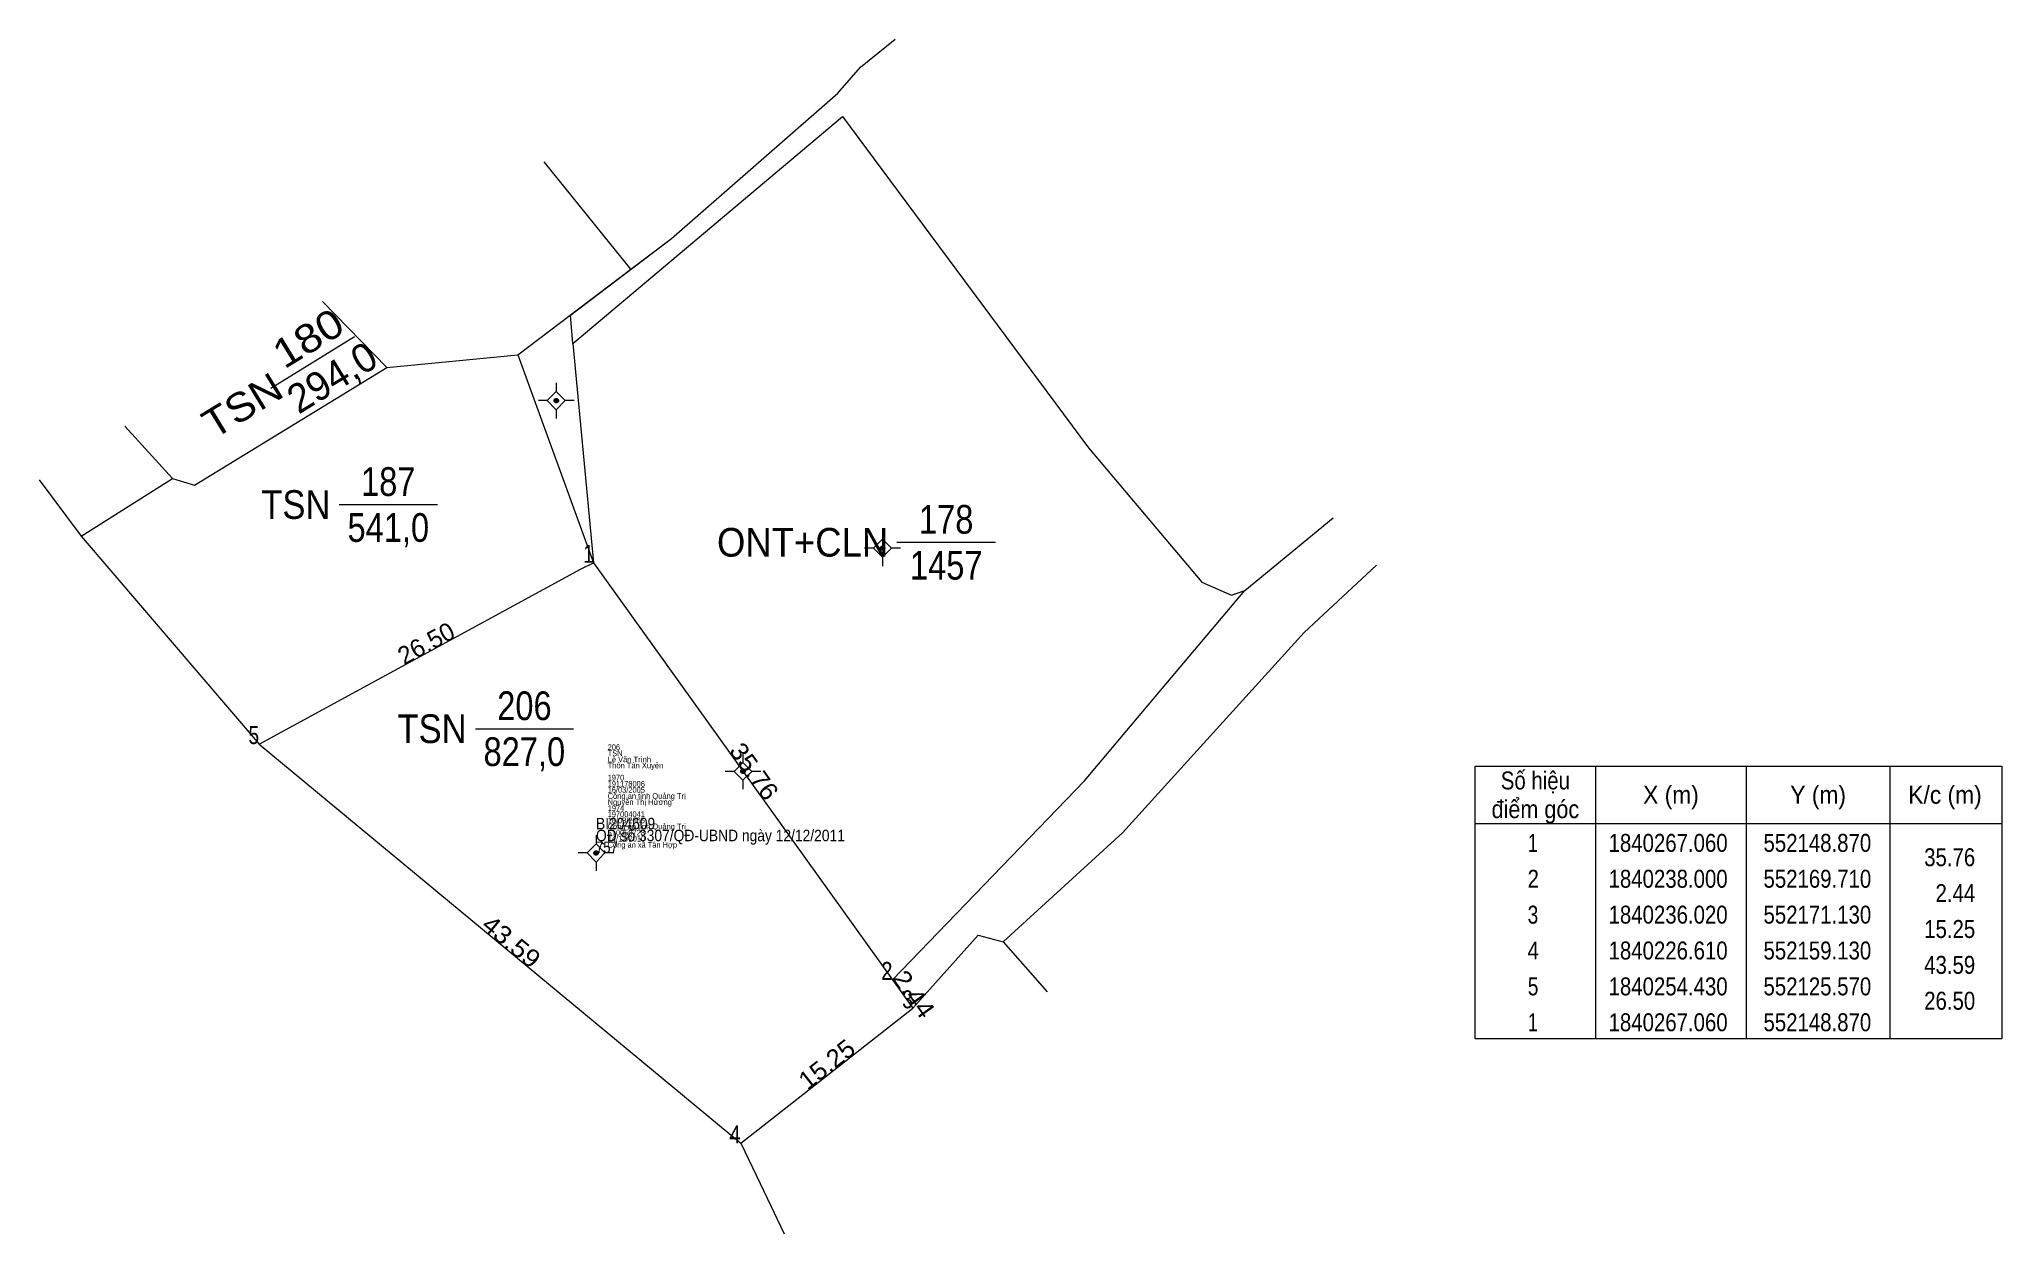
# Model space of a CAD drawing. Header units: metres. Extents: x 552110 to 552247, y 1840220 to 1840304.
import ezdxf
from ezdxf.enums import TextEntityAlignment as Align

# ---------------------------------------------------------------- set-up
doc = ezdxf.new("R2010")
doc.units = ezdxf.units.M
doc.header["$LTSCALE"] = 0.5
doc.linetypes.add('MEDIUM_DASHED', pattern=[4.5, 3, -1.5])
for name, color, linetype, lineweight in [('10', 7, 'Continuous', 13), ('11', 7, 'MEDIUM_DASHED', 13), ('13', 7, 'Continuous', 13), ('32', 7, 'Continuous', 13), ('63', 7, 'Continuous', 13)]:
    doc.layers.add(name, color=color, linetype=linetype, lineweight=lineweight)
for name, color, linetype in [('15', 7, 'Continuous'), ('16', 7, 'Continuous'), ('2', 7, 'Continuous'), ('4', 7, 'Continuous')]:
    doc.layers.add(name, color=color, linetype=linetype)

msp = doc.modelspace()

# ---------------------------------------------------------------- hatches: boundary and pattern name
at = {"layer": '11'}
for points in [[(552146.4298, 1840278.36, 1), (552146.1297, 1840278.36, 1)], [(552169.1698, 1840268.08, 1), (552168.8697, 1840268.08, 1)], [(552159.4398, 1840252.53, 1), (552159.1397, 1840252.53, 1)], [(552149.1998, 1840246.84, 1), (552148.8997, 1840246.84, 1)]]:
    msp.add_hatch(color=256, dxfattribs=at).paths.add_polyline_path(points)

# ---------------------------------------------------------------- linework, layer by layer
at = {"layer": '10'}
for p, q in [((552154.3, 1840289.65), (552164.59, 1840298.64)), ((552151.47, 1840287.51), (552145.44, 1840295)), ((552151.47, 1840287.51), (552154.3, 1840289.65)), ((552143.59, 1840281.55), (552151.47, 1840287.51)), ((552129.98, 1840285.26), (552134.47, 1840280.67)), ((552147.44, 1840282.35), (552148.87, 1840267.06)), ((552134.47, 1840280.67), (552143.59, 1840281.55)), ((552143.59, 1840281.55), (552148.87, 1840267.06)), ((552116.21, 1840276.58), (552119.54, 1840272.93)), ((552113.17, 1840268.92), (552119.54, 1840272.93)), ((552194.26, 1840265.12), (552200.41, 1840270.2)), ((552148.87, 1840267.06), (552169.71, 1840238)), ((552177.43, 1840240.66), (552180.48, 1840237.17)), ((552169.71, 1840238), (552171.13, 1840236.02)), ((552159.13, 1840226.61), (552171.13, 1840236.02))]:
    msp.add_line(p, q, dxfattribs=at)
for points in [[(552164.59, 1840298.64), (552165.9, 1840299.78), (552167.47, 1840301.6), (552169.89, 1840303.54)], [(552147.44, 1840282.35), (552166.23, 1840298.16), (552170.1, 1840292.93), (552183.38, 1840275.08), (552191.26, 1840265.72), (552193.34, 1840264.81), (552194.26, 1840265.12)], [(552147.44, 1840282.35), (552147.26, 1840284.32), (552154.3, 1840289.65)], [(552119.54, 1840272.93), (552121.08, 1840272.48), (552134.47, 1840280.67)], [(552125.57, 1840254.43), (552148.01, 1840266.63), (552148.87, 1840267.06)], [(552148.87, 1840267.06), (552154.94, 1840258.6), (552169.71, 1840238)], [(552177.43, 1840240.66), (552185.73, 1840248.25), (552198.39, 1840262.21), (552203.44, 1840266.89)], [(552169.71, 1840238), (552183.09, 1840251.87), (552188.76, 1840258.6), (552194.26, 1840265.12)], [(552171.13, 1840236.02), (552175.69, 1840241.12), (552177.43, 1840240.66)]]:
    msp.add_lwpolyline(points, dxfattribs=at)
at = {"layer": '11'}
for p, q in [((552146.28, 1840279.61), (552146.28, 1840278.99)), ((552145.65, 1840278.36), (552145.03, 1840278.36)), ((552147.53, 1840278.36), (552146.91, 1840278.36)), ((552146.28, 1840277.73), (552146.28, 1840277.11)), ((552169.02, 1840269.33), (552169.02, 1840268.71)), ((552168.39, 1840268.08), (552167.77, 1840268.08)), ((552169.02, 1840267.45), (552169.02, 1840266.83)), ((552170.27, 1840268.08), (552169.65, 1840268.08)), ((552159.29, 1840253.78), (552159.29, 1840253.15)), ((552158.67, 1840252.53), (552158.04, 1840252.53)), ((552160.54, 1840252.53), (552159.91, 1840252.53)), ((552159.29, 1840251.91), (552159.29, 1840251.28)), ((552149.05, 1840248.09), (552149.05, 1840247.47)), ((552148.43, 1840246.84), (552147.8, 1840246.84)), ((552150.3, 1840246.84), (552149.67, 1840246.84)), ((552149.05, 1840246.21), (552149.05, 1840245.59))]:
    msp.add_line(p, q, dxfattribs=at)
for points in [[(552146.28, 1840278.99), (552145.65, 1840278.36), (552146.28, 1840277.73), (552146.91, 1840278.36)], [(552169.02, 1840268.71), (552168.39, 1840268.08), (552169.02, 1840267.45), (552169.65, 1840268.08)], [(552159.29, 1840253.15), (552158.67, 1840252.53), (552159.29, 1840251.91), (552159.91, 1840252.53)], [(552149.05, 1840247.47), (552148.43, 1840246.84), (552149.05, 1840246.21), (552149.67, 1840246.84)]]:
    msp.add_lwpolyline(points, close=True, dxfattribs=at)
for centre in [(552146.2797, 1840278.36), (552169.0197, 1840268.08), (552159.2897, 1840252.53), (552149.0498, 1840246.84)]:
    msp.add_circle(centre, 0.15, dxfattribs=at)
at = {"layer": '13'}
for p, q in [((552126.39, 1840279.24), (552132.23, 1840282.82)), ((552131.15, 1840271.12), (552138.01, 1840271.12)), ((552170.02, 1840268.49), (552176.88, 1840268.49)), ((552140.64, 1840255.5), (552147.49, 1840255.5))]:
    msp.add_line(p, q, dxfattribs=at)
at = {"layer": '32'}
for p, q in [((552110.25, 1840272.83), (552113.17, 1840268.92)), ((552113.17, 1840268.92), (552125.57, 1840254.43)), ((552125.57, 1840254.43), (552159.13, 1840226.61)), ((552159.13, 1840226.61), (552160.48, 1840223.8)), ((552160.48, 1840223.8), (552162.15, 1840220.31))]:
    msp.add_line(p, q, dxfattribs=at)
at = {"layer": '63'}
for p, q in [((552218.71, 1840252.89), (552218.71, 1840233.89)), ((552229.21, 1840252.89), (552229.21, 1840233.89)), ((552239.21, 1840252.89), (552239.21, 1840233.89)), ((552210.31, 1840248.89), (552247.01, 1840248.89))]:
    msp.add_line(p, q, dxfattribs=at)
msp.add_lwpolyline([(552210.31, 1840252.89), (552247.01, 1840252.89), (552247.01, 1840233.89), (552210.31, 1840233.89)], close=True, dxfattribs=at)

# ---------------------------------------------------------------- texts
at = {"layer": '13', "width": 1.15}
msp.add_text('180', height=2, rotation=31.452, dxfattribs=at).set_placement((552129.5132, 1840281.8631), align=Align.CENTER)
at = {"layer": '13', "width": 0.85}
for s, p in [('187', (552134.57, 1840271.72)), ('178', (552173.45, 1840269.09)), ('206', (552144.06, 1840256.1))]:
    msp.add_text(s, height=2, dxfattribs=at).set_placement(p, align=Align.CENTER)
at = {"layer": '15'}
for s, width, p in [('TSN', 0.85, (552149.86, 1840253.59)), ('206', 0.85, (552149.86, 1840254.01)), ('Lê Văn Trình', 0.9, (552149.86, 1840253.16)), ('Thôn Tân Xuyên', 0.9, (552149.86, 1840252.74)), ('1970', 0.85, (552149.86, 1840251.89)), ('Công an tỉnh Quảng Trị', 0.9, (552149.86, 1840250.61)), ('191178006', 0.85, (552149.86, 1840251.46)), ('16/03/2005', 0.85, (552149.86, 1840251.04)), ('1974', 0.85, (552149.86, 1840249.76)), ('197004041', 0.85, (552149.86, 1840249.34)), ('Nguyễn Thị Hương', 0.9, (552149.86, 1840250.19)), ('510050728', 0.85, (552149.86, 1840248.06)), ('Công an tỉnh Quảng Trị', 0.9, (552149.86, 1840248.49)), ('16/03/2005', 0.85, (552149.86, 1840248.91)), ('14/12/2010', 0.9, (552149.86, 1840247.64)), ('Công an xã Tân Hợp', 0.85, (552149.86, 1840247.21))]:
    msp.add_text(s, height=0.4, dxfattribs=dict(at, width=width)).set_placement(p)
at = {"layer": '16'}
for s, width, p in [('QĐ số 3307/QĐ-UBND ngày 12/12/2011', 0.9, (552149.05, 1840247.66)), ('BI204609', 0.9, (552149.05, 1840248.49)), ('757', 0.85, (552149.05, 1840246.84))]:
    msp.add_text(s, height=0.8, dxfattribs=dict(at, width=width)).set_placement(p)
at = {"layer": '2', "width": 1.1}
msp.add_text('TSN', height=2, rotation=31.452, dxfattribs=at).set_placement((552127.4365, 1840278.7083), align=Align.RIGHT)
at = {"layer": '2'}
for s, width, p in [('TSN', 0.9, (552130.54, 1840270.12)), ('ONT+CLN', 0.95, (552169.41, 1840267.49)), ('TSN', 0.9, (552140.03, 1840254.5))]:
    msp.add_text(s, height=2, dxfattribs=dict(at, width=width)).set_placement(p, align=Align.RIGHT)
at = {"layer": '4'}
msp.add_text('294,0', height=2, rotation=31.452, dxfattribs=at).set_placement((552131.1782, 1840279.1239), align=Align.CENTER)
at = {"layer": '4', "width": 0.85}
for s, p in [('541,0', (552134.575, 1840268.52)), ('1457', (552173.455, 1840265.89)), ('827,0', (552144.055, 1840252.9))]:
    msp.add_text(s, height=2, dxfattribs=at).set_placement(p, align=Align.CENTER)
at = {"layer": '63'}
for p in [(552113.1749, 1840268.92), (552193.6949, 1840263.21), (552125.5749, 1840254.43), (552183.0949, 1840251.87), (552159.1349, 1840226.61)]:
    msp.add_text('D', height=0.01, dxfattribs=at).set_placement(p, align=Align.CENTER)
for s, width, p in [(' 1', 0.75, (552148.87, 1840267.06)), (' 5', 0.8, (552125.57, 1840254.43)), ('35.76', 0.85, (552245.16, 1840245.92)), ('2.44', 0.85, (552245.16, 1840243.42)), ('15.25', 0.85, (552245.16, 1840240.92)), (' 2', 0.85, (552169.71, 1840238)), ('43.59', 0.85, (552245.16, 1840238.42)), (' 3', 0.8, (552171.13, 1840236.02)), ('26.50', 0.85, (552245.16, 1840235.92)), (' 4', 0.85, (552159.13, 1840226.61))]:
    msp.add_text(s, height=1.25, dxfattribs=dict(at, width=width)).set_placement(p, align=Align.RIGHT)
msp.add_text('26.50', height=1.25, rotation=28.46, dxfattribs=at).set_placement((552137.5122, 1840260.8957), align=Align.CENTER)
for s, rotation, width, p in [('35.76', 305.646, 1.05, (552159.5565, 1840252.1642)), ('43.59', 320.343, 1.1, (552142.7511, 1840240.1852)), ('2.44', 305.647, 1.1, (552170.6835, 1840236.6392)), ('15.25', 38.102, 1.05, (552165.5143, 1840231.6271))]:
    msp.add_text(s, height=1.25, rotation=rotation, dxfattribs=dict(at, width=width)).set_placement(p, align=Align.CENTER)
for s, width, p in [('Số hiệu', 0.85, (552214.51, 1840251.27)), ('X (m)', 0.95, (552223.96, 1840250.27)), ('Y (m)', 0.95, (552234.215, 1840250.27)), ('K/c (m)', 0.95, (552243.055, 1840250.27)), ('điểm góc', 0.9, (552214.51, 1840249.27)), (' 1', 0.75, (552214.16, 1840246.92)), ('1840267.060', 0.85, (552223.76, 1840246.92)), ('552148.870', 0.85, (552234.16, 1840246.92)), (' 2', 0.85, (552214.165, 1840244.42)), ('1840238.000', 0.85, (552223.76, 1840244.42)), ('552169.710', 0.85, (552234.16, 1840244.42)), (' 3', 0.8, (552214.155, 1840241.92)), ('1840236.020', 0.85, (552223.76, 1840241.92)), ('552171.130', 0.85, (552234.16, 1840241.92)), (' 4', 0.85, (552214.16, 1840239.42)), ('1840226.610', 0.85, (552223.76, 1840239.42)), ('552159.130', 0.85, (552234.16, 1840239.42)), (' 5', 0.8, (552214.165, 1840236.92)), ('1840254.430', 0.85, (552223.76, 1840236.92)), ('552125.570', 0.85, (552234.16, 1840236.92)), (' 1', 0.75, (552214.16, 1840234.42)), ('1840267.060', 0.85, (552223.76, 1840234.42)), ('552148.870', 0.85, (552234.16, 1840234.42))]:
    msp.add_text(s, height=1.25, dxfattribs=dict(at, width=width)).set_placement(p, align=Align.CENTER)

doc.saveas('drawing.dxf')
